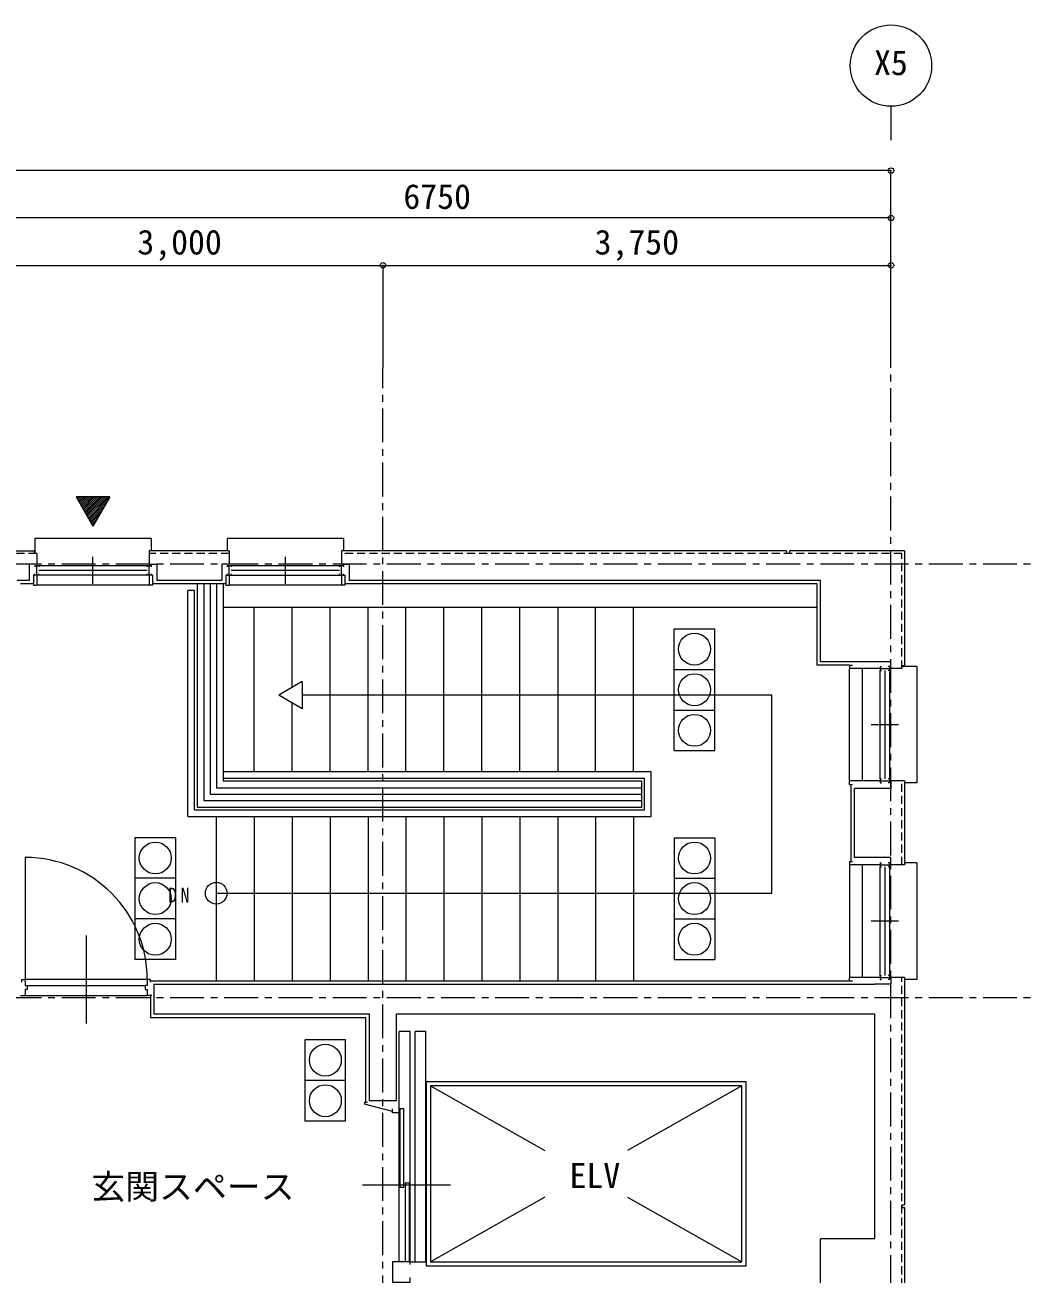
# Model space of a CAD drawing. Units: millimetres at full size, sheet at 1:50. Extents: x -18293 to 19316, y -13157 to 12422.
# Drawn here: x 2965 to 10361, y 2671 to 11892 of the extents above; entities that cross this region are included whole.
import ezdxf
from ezdxf.enums import TextEntityAlignment as Align

# ---------------------------------------------------------------- set-up
doc = ezdxf.new("R2010")
doc.units = ezdxf.units.MM
doc.header["$LTSCALE"] = 50
doc.header["$PDMODE"] = 32
doc.header["$PDSIZE"] = 40
doc.linetypes.add('CHAIN1', pattern=[8, 5, -1, 1, -1])
doc.linetypes.add('DASHED1', pattern=[1.8, 1.2, -0.6])
for name, color, linetype, lineweight in [('1-1_表（文字_固定）', 4, 'Continuous', 9), ('1-2', 3, 'Continuous', 18), ('1-3', 7, 'Continuous', 13), ('1-4', 4, 'Continuous', 9), ('1-6', 7, 'Continuous', 13), ('1-8', 4, 'Continuous', 9), ('6-6', 7, 'Continuous', 13)]:
    doc.layers.add(name, color=color, linetype=linetype, lineweight=lineweight)
doc.layers.add('1-5_建具姿図', color=3, linetype='Continuous')
doc.styles.add('ＭＳ ゴシック', font='')
doc.styles.get('ＭＳ ゴシック').set_extended_font_data('MS Gothic')

msp = doc.modelspace()

# ---------------------------------------------------------------- linework, layer by layer
at = {"layer": '1-1_表（文字_固定）', "linetype": 'CHAIN1'}
for p, q in [((5607.18, 2410.61), (5607.18, 9360.61)), ((9357.18, -8639.39), (9357.18, 9360.61)), ((13486.5, 7910.61), (-14692.82, 7910.61)), ((13486.5, 4710.61), (2607.18, 4710.61))]:
    msp.add_line(p, q, dxfattribs=at)
at = {"layer": '1-2'}
for p, q in [((2182.18, 8010.61), (3032.18, 8010.61)), ((3032.18, 8010.61), (3032.18, 7990.61)), ((3052.18, 7990.61), (3032.18, 7990.61)), ((3052.18, 7990.61), (3052.18, 7910.61)), ((3882.18, 8010.61), (3882.18, 7910.61)), ((4472.18, 8010.61), (3882.18, 8010.61)), ((4472.18, 8010.61), (4472.18, 7910.61)), ((8587.18, 8010.61), (5302.18, 8010.61)), ((5302.18, 8010.61), (5302.18, 7910.61)), ((8587.18, 8010.61), (8587.18, 7990.61)), ((8607.18, 7990.61), (8587.18, 7990.61)), ((9457.18, 8010.61), (8607.18, 8010.61)), ((8607.18, 8010.61), (8607.18, 7990.61)), ((9457.18, 8010.61), (9457.18, 7160.61)), ((3027.18, 7765.61), (2932.18, 7765.61)), ((4447.18, 7765.61), (3907.18, 7765.61)), ((8812.18, 7765.61), (5327.18, 7765.61)), ((8812.18, 7165.61), (8812.18, 7765.61)), ((8812.18, 7590.61), (4427.18, 7590.61)), ((4657.18, 6378.11), (4657.18, 7590.61)), ((4937.18, 7001.38), (4937.18, 7590.61)), ((5217.18, 6378.11), (5217.18, 7590.61)), ((5497.18, 6378.11), (5497.18, 7590.61)), ((5777.18, 6378.11), (5777.18, 7590.61)), ((6057.18, 6378.11), (6057.18, 7590.61)), ((6337.18, 6378.11), (6337.18, 7590.61)), ((6617.18, 6378.11), (6617.18, 7590.61)), ((6897.18, 7590.61), (6897.18, 6378.11)), ((7177.18, 6378.11), (7177.18, 7590.61)), ((7457.18, 6378.11), (7457.18, 7590.61)), ((9052.18, 7165.61), (8812.18, 7165.61)), ((9437.18, 7140.61), (9357.18, 7140.61)), ((9437.18, 7160.61), (9437.18, 7140.61)), ((9457.18, 7160.61), (9437.18, 7160.61)), ((4937.18, 6378.11), (4937.18, 6887.35)), ((9062.18, 5715.61), (9062.18, 6285.61)), ((9457.18, 6310.61), (9357.18, 6310.61)), ((9457.18, 6310.61), (9457.18, 5690.61)), ((4377.18, 6048.11), (4377.18, 4835.61)), ((4657.18, 6048.11), (4657.18, 4835.61)), ((4937.18, 6048.11), (4937.18, 4835.61)), ((5217.18, 6048.11), (5217.18, 4835.61)), ((5497.18, 6048.11), (5497.18, 4835.61)), ((5777.18, 6048.11), (5777.18, 4835.61)), ((6057.18, 6048.11), (6057.18, 4835.61)), ((6337.18, 6048.11), (6337.18, 4835.61)), ((6617.18, 6048.11), (6617.18, 4835.61)), ((6897.18, 6048.11), (6897.18, 4835.61)), ((7177.18, 6048.11), (7177.18, 4835.61)), ((7457.18, 6048.11), (7457.18, 4835.61)), ((9457.18, 5690.61), (9357.18, 5690.61)), ((3892.18, 4835.61), (9052.18, 4835.61)), ((9457.18, 4860.61), (9357.18, 4860.61)), ((9457.18, 4860.61), (9457.18, 3180.61)), ((3892.18, 4725.61), (3892.18, 4565.61)), ((3892.18, 4565.61), (5482.18, 4565.61)), ((5482.18, 3940.54), (5482.18, 4565.61)), ((5707.18, 4590.61), (9237.18, 4590.61)), ((5707.18, 3950.61), (5707.18, 4590.61)), ((9237.18, 2930.61), (9237.18, 4590.61)), ((5507.18, 3950.61), (5707.18, 3950.61)), ((9437.18, 3180.61), (9457.18, 3180.61)), ((9437.18, 3180.61), (9437.18, 3160.61)), ((9437.18, 3160.61), (9457.18, 3160.61)), ((9457.18, 3160.61), (9457.18, 2314.61)), ((9237.18, 2930.61), (8837.18, 2930.61)), ((8837.18, 2530.61), (8837.18, 2930.61))]:
    msp.add_line(p, q, dxfattribs=at)
at = {"layer": '1-3', "linetype": 'DASHED1'}
for p, q in [((3052.18, 7990.61), (-497.82, 7990.61)), ((4472.18, 7990.61), (3882.18, 7990.61)), ((9437.18, 7990.61), (5302.18, 7990.61)), ((9437.18, 7140.61), (9437.18, 7990.61)), ((9437.18, 5690.61), (9437.18, 6310.61)), ((9437.18, 2308.1), (9437.18, 4860.61))]:
    msp.add_line(p, q, dxfattribs=at)
at = {"layer": '1-3'}
for p, q in [((2997.18, 7910.61), (2997.18, 7790.61)), ((3052.18, 7910.61), (2997.18, 7910.61)), ((3882.18, 7910.61), (3937.18, 7910.61)), ((3937.18, 7910.61), (3937.18, 7790.61)), ((2997.18, 7790.61), (2907.18, 7790.61)), ((4417.18, 7790.61), (3937.18, 7790.61)), ((8837.18, 7790.61), (5357.18, 7790.61)), ((8837.18, 7190.61), (8837.18, 7790.61)), ((9237.18, 7190.61), (8837.18, 7190.61)), ((9357.18, 7190.61), (9237.18, 7190.61)), ((9357.18, 7140.61), (9357.18, 7190.61)), ((9357.18, 6310.61), (9357.18, 6255.61)), ((9087.18, 5745.61), (9087.18, 6255.61)), ((9357.18, 6255.61), (9087.18, 6255.61)), ((9357.18, 5745.61), (9087.18, 5745.61)), ((9357.18, 5690.61), (9357.18, 5745.61)), ((3917.18, 4810.61), (3917.18, 4590.61)), ((3917.18, 4810.61), (9237.18, 4810.61)), ((3917.18, 4590.61), (5507.18, 4590.61)), ((5507.18, 3950.61), (5507.18, 4590.61))]:
    msp.add_line(p, q, dxfattribs=at)
for points in [[(4472.18, 7910.61), (4417.18, 7910.61), (4417.18, 7790.61)], [(5302.18, 7910.61), (5357.18, 7910.61), (5357.18, 7790.61)], [(9357.18, 4860.61), (9357.18, 4810.61), (9237.18, 4810.61)]]:
    msp.add_lwpolyline(points, dxfattribs=at)
at = {"layer": '1-4'}
for p, q in [((3037.18, 8100.61), (3037.18, 7990.61)), ((3897.18, 8100.61), (3037.18, 8100.61)), ((3897.18, 8100.61), (3897.18, 8010.61)), ((5317.18, 8100.61), (5317.18, 8010.61)), ((3467.18, 7765.61), (3467.18, 7965.61)), ((4887.18, 7765.61), (4887.18, 7965.61)), ((3037.18, 7900.61), (3897.18, 7900.61)), ((3037.18, 7900.61), (3037.18, 7890.61)), ((3037.18, 7830.61), (3037.18, 7840.61)), ((3052.18, 7830.61), (3052.18, 7900.61)), ((3067.18, 7900.61), (3067.18, 7890.61)), ((3867.18, 7865.61), (3067.18, 7865.61)), ((3067.18, 7830.61), (3067.18, 7840.61)), ((3867.18, 7900.61), (3867.18, 7890.61)), ((3867.18, 7830.61), (3867.18, 7840.61)), ((3882.18, 7830.61), (3882.18, 7900.61)), ((3897.18, 7900.61), (3897.18, 7890.61)), ((3897.18, 7830.61), (3897.18, 7840.61)), ((4457.18, 7900.61), (5317.18, 7900.61)), ((4457.18, 7900.61), (4457.18, 7890.61)), ((4457.18, 7830.61), (4457.18, 7840.61)), ((4472.18, 7830.61), (4472.18, 7900.61)), ((4487.18, 7900.61), (4487.18, 7890.61)), ((5287.18, 7865.61), (4487.18, 7865.61)), ((4487.18, 7830.61), (4487.18, 7840.61)), ((5287.18, 7900.61), (5287.18, 7890.61)), ((5287.18, 7830.61), (5287.18, 7840.61)), ((5302.18, 7830.61), (5302.18, 7900.61)), ((5317.18, 7900.61), (5317.18, 7890.61)), ((5317.18, 7830.61), (5317.18, 7840.61)), ((3027.18, 7755.61), (3052.18, 7755.61)), ((3052.18, 7830.61), (3052.18, 7755.61)), ((3882.18, 7755.61), (3052.18, 7755.61)), ((3882.18, 7830.61), (3882.18, 7755.61)), ((3907.18, 7755.61), (3882.18, 7755.61)), ((3907.18, 7830.61), (3907.18, 7755.61)), ((4447.18, 7830.61), (5327.18, 7830.61)), ((4447.18, 7830.61), (4447.18, 7755.61)), ((4447.18, 7755.61), (4472.18, 7755.61)), ((4472.18, 7830.61), (4472.18, 7755.61)), ((5302.18, 7755.61), (4472.18, 7755.61)), ((5302.18, 7830.61), (5302.18, 7755.61)), ((5327.18, 7755.61), (5302.18, 7755.61)), ((5327.18, 7830.61), (5327.18, 7755.61)), ((4217.18, 7715.61), (4167.18, 7715.61)), ((2967.18, 5745.61), (2967.18, 4845.61)), ((3777.18, 5291.86), (3777.18, 4991.86)), ((3417.18, 5170.61), (3417.18, 4520.61)), ((3867.18, 4845.61), (2967.18, 4845.61)), ((2982.18, 4800.61), (3852.18, 4800.61)), ((3852.18, 4800.61), (3852.18, 4770.61)), ((3867.18, 4800.61), (3852.18, 4800.61)), ((3867.18, 4845.61), (3867.18, 4800.61)), ((3892.18, 4845.61), (3867.18, 4845.61)), ((3892.18, 4825.61), (3892.18, 4845.61)), ((2932.18, 4725.61), (2967.18, 4725.61)), ((2967.18, 4770.61), (2967.18, 4725.61)), ((2967.18, 4725.61), (3867.18, 4725.61)), ((3852.18, 4770.61), (3867.18, 4770.61)), ((3867.18, 4770.61), (3867.18, 4725.61)), ((3902.18, 4725.61), (3867.18, 4725.61))]:
    msp.add_line(p, q, dxfattribs=at)
for points in [[(5317.18, 8100.61), (4457.18, 8100.61), (4457.18, 8010.61)], [(3907.18, 7830.61), (3027.18, 7830.61), (3027.18, 7755.61)], [(2942.18, 4825.61), (2942.18, 4845.61), (2967.18, 4845.61), (2967.18, 4800.61), (2982.18, 4800.61), (2982.18, 4770.61), (2967.18, 4770.61)]]:
    msp.add_lwpolyline(points, dxfattribs=at)
msp.add_arc((2967.18, 4845.61), 900, 0, 90, dxfattribs=at)
at = {"layer": '1-6'}
for p, q in [((9357.18, 11291.72), (9357.18, 11041.72)), ((9357.18, 10817.18), (-4142.82, 10817.18)), ((9357.18, 9360.61), (9357.18, 10817.18)), ((9357.18, 10467.18), (2607.18, 10467.18)), ((5607.18, 10117.18), (5607.18, 9360.61))]:
    msp.add_line(p, q, dxfattribs=at)
msp.add_circle((9357.18, 11591.72), 300, dxfattribs=at)
at = {"layer": '1-6', "color": 2}
for p in [(9357.18, 10817.18), (9357.18, 10467.18), (5607.18, 10117.18), (9357.18, 10117.18)]:
    msp.add_point(p, dxfattribs=at)
at = {"layer": '1-8'}
for p, q in [((3592.18, 8408.43), (3342.18, 8408.43)), ((3342.18, 8408.43), (3467.18, 8191.92)), ((3349.66, 8408.43), (3344.92, 8403.69)), ((3363.8, 8408.43), (3350.09, 8394.72)), ((3377.94, 8408.43), (3355.27, 8385.76)), ((3392.08, 8408.43), (3360.44, 8376.79)), ((3406.23, 8408.43), (3365.62, 8367.83)), ((3420.37, 8408.43), (3370.8, 8358.86)), ((3434.51, 8408.43), (3375.97, 8349.89)), ((3448.65, 8408.43), (3381.15, 8340.93)), ((3462.79, 8408.43), (3386.33, 8331.96)), ((3476.94, 8408.43), (3391.5, 8323)), ((3491.08, 8408.43), (3396.68, 8314.03)), ((3505.22, 8408.43), (3401.86, 8305.07)), ((3519.36, 8408.43), (3407.03, 8296.1)), ((3533.5, 8408.43), (3412.21, 8287.13)), ((3547.65, 8408.43), (3417.38, 8278.17)), ((3561.79, 8408.43), (3422.56, 8269.2)), ((3575.93, 8408.43), (3427.74, 8260.24)), ((3590.07, 8408.43), (3432.91, 8251.27)), ((3592.18, 8408.43), (3467.18, 8191.92)), ((3575.74, 8379.95), (3438.09, 8242.31)), ((3556.42, 8346.49), (3443.27, 8233.34)), ((3537.1, 8313.03), (3448.44, 8224.37)), ((3517.78, 8279.57), (3453.62, 8215.41)), ((3498.46, 8246.11), (3458.8, 8206.44)), ((3479.14, 8212.65), (3463.97, 8197.48)), ((4237.18, 7765.61), (4237.18, 6118.11)), ((4284.68, 7765.61), (4284.68, 6165.61)), ((4332.18, 7765.61), (4332.18, 6213.11)), ((4379.68, 7765.61), (4379.68, 6260.61)), ((4427.18, 7765.61), (4427.18, 6308.11)), ((4167.18, 6048.11), (4167.18, 7715.61)), ((4217.18, 6098.11), (4217.18, 7715.61)), ((8057.18, 7134.36), (8057.18, 7434.36)), ((7757.18, 6834.36), (7757.18, 7134.36)), ((7757.18, 7134.36), (8057.18, 7134.36)), ((8057.18, 6834.36), (8057.18, 7134.36)), ((9052.18, 7165.61), (9072.18, 7165.61)), ((9052.18, 7165.61), (9052.18, 7140.61)), ((9052.18, 6310.61), (9052.18, 7140.61)), ((9277.18, 7140.61), (9052.18, 7140.61)), ((9144.68, 7140.61), (9144.68, 6310.61)), ((9277.18, 7155.61), (9287.18, 7155.61)), ((9277.18, 7155.61), (9277.18, 7125.61)), ((9277.18, 7140.61), (9347.18, 7140.61)), ((9277.18, 6325.61), (9277.18, 7125.61)), ((9277.18, 7125.61), (9287.18, 7125.61)), ((9312.18, 7125.61), (9312.18, 6325.61)), ((9347.18, 7155.61), (9337.18, 7155.61)), ((9347.18, 7125.61), (9347.18, 6325.61)), ((9547.18, 7155.61), (9437.18, 7155.61)), ((9547.18, 7155.61), (9547.18, 6295.61)), ((5011.63, 7044.36), (4838.43, 6944.36)), ((5011.63, 7044.36), (5011.63, 6844.36)), ((5011.63, 6844.36), (4838.43, 6944.36)), ((8477.18, 6944.36), (5011.63, 6944.36)), ((8477.18, 5481.86), (8477.18, 6944.36)), ((7757.18, 6834.36), (8057.18, 6834.36)), ((7757.18, 6534.36), (7757.18, 6834.36)), ((9412.18, 6725.61), (9212.18, 6725.61)), ((7587.18, 6378.11), (4427.18, 6378.11)), ((7587.18, 6048.11), (7587.18, 6378.11)), ((7537.18, 6328.11), (4427.18, 6328.11)), ((7517.18, 6308.11), (4427.18, 6308.11)), ((7537.18, 6098.11), (7537.18, 6328.11)), ((9277.18, 6310.61), (9052.18, 6310.61)), ((9052.18, 6285.61), (9052.18, 6310.61)), ((9052.18, 6285.61), (9072.18, 6285.61)), ((9277.18, 6325.61), (9287.18, 6325.61)), ((9277.18, 6325.61), (9277.18, 6295.61)), ((9277.18, 6310.61), (9347.18, 6310.61)), ((9277.18, 6295.61), (9287.18, 6295.61)), ((9347.18, 6325.61), (9337.18, 6325.61)), ((9547.18, 6295.61), (9457.18, 6295.61)), ((4332.18, 6213.11), (7517.18, 6213.11)), ((4379.68, 6260.61), (7517.18, 6260.61)), ((4217.18, 6098.11), (7537.18, 6098.11)), ((4284.68, 6165.61), (7517.18, 6165.61)), ((4167.18, 6048.11), (7587.18, 6048.11)), ((4077.18, 5891.86), (4077.18, 5591.86)), ((7757.18, 5891.86), (8057.18, 5891.86)), ((8057.18, 5891.86), (8057.18, 5591.86)), ((9052.18, 5715.61), (9072.18, 5715.61)), ((9052.18, 5715.61), (9052.18, 5690.61)), ((9052.18, 5690.61), (9052.18, 4860.61)), ((9277.18, 5690.61), (9052.18, 5690.61)), ((9144.68, 5690.61), (9144.68, 4860.61)), ((9277.18, 5705.61), (9287.18, 5705.61)), ((9277.18, 5705.61), (9277.18, 5675.61)), ((9277.18, 5690.61), (9347.18, 5690.61)), ((9277.18, 4875.61), (9277.18, 5675.61)), ((9277.18, 5675.61), (9287.18, 5675.61)), ((9312.18, 5675.61), (9312.18, 4875.61)), ((9347.18, 5705.61), (9337.18, 5705.61)), ((9347.18, 5675.61), (9347.18, 4875.61)), ((9547.18, 5705.61), (9457.18, 5705.61)), ((3777.18, 5591.86), (3777.18, 5291.86)), ((4077.18, 5591.86), (3777.18, 5591.86)), ((4077.18, 5591.86), (4077.18, 5291.86)), ((7757.18, 5591.86), (7757.18, 5291.86)), ((8057.18, 5591.86), (8057.18, 5291.86)), ((4377.18, 5481.86), (8477.18, 5481.86)), ((4077.18, 5291.86), (3777.18, 5291.86)), ((7757.18, 5291.86), (7757.18, 4991.86)), ((9412.18, 5275.61), (9212.18, 5275.61)), ((7757.18, 4991.86), (8057.18, 4991.86)), ((9052.18, 4835.61), (9052.18, 4860.61)), ((9277.18, 4860.61), (9052.18, 4860.61)), ((9052.18, 4835.61), (9072.18, 4835.61)), ((9277.18, 4875.61), (9287.18, 4875.61)), ((9277.18, 4875.61), (9277.18, 4845.61)), ((9277.18, 4860.61), (9347.18, 4860.61)), ((9277.18, 4845.61), (9287.18, 4845.61)), ((9347.18, 4875.61), (9337.18, 4875.61)), ((5807.18, 4460.61), (5727.18, 4460.61)), ((5727.18, 3910.61), (5727.18, 4460.61)), ((5807.18, 2760.61), (5807.18, 4460.61)), ((5844.8, 2760.61), (5844.8, 4460.61)), ((5032.18, 4099.97), (5032.18, 4399.97)), ((5332.18, 4399.97), (5032.18, 4399.97)), ((5332.18, 4099.97), (5332.18, 4399.97)), ((5332.18, 4099.97), (5032.18, 4099.97)), ((5032.18, 3799.97), (5032.18, 4099.97)), ((5332.18, 3799.97), (5332.18, 4099.97)), ((5957.18, 4060.61), (6801.26, 3583.52)), ((8257.18, 4060.61), (7413.09, 3583.52)), ((5472.18, 3940.54), (5472.18, 3925.54)), ((5472.18, 3940.54), (5492.18, 3940.54)), ((5677.18, 3870.61), (5472.18, 3925.54)), ((5727.18, 3860.61), (5727.18, 3910.61)), ((5332.18, 3799.97), (5032.18, 3799.97)), ((5456.33, 3329.18), (6106.33, 3329.18)), ((5772.18, 3340.61), (5772.18, 2760.61)), ((6801.26, 3237.7), (5957.18, 2760.61)), ((7413.09, 3237.7), (8257.18, 2760.61)), ((5807.18, 2760.61), (5927.18, 2760.61))]:
    msp.add_line(p, q, dxfattribs=at)
for points in [[(7757.18, 7134.36), (7757.18, 7434.36), (8057.18, 7434.36)], [(9347.18, 7155.61), (9347.18, 7125.61), (9337.18, 7125.61)], [(7757.18, 6534.36), (8057.18, 6534.36), (8057.18, 6834.36)], [(4237.18, 6118.11), (7517.18, 6118.11), (7517.18, 6308.11)], [(9347.18, 6325.61), (9347.18, 6295.61), (9337.18, 6295.61)], [(4077.18, 5891.86), (3777.18, 5891.86), (3777.18, 5591.86)], [(7757.18, 5891.86), (7757.18, 5591.86), (8057.18, 5591.86)], [(9347.18, 5705.61), (9347.18, 5675.61), (9337.18, 5675.61)], [(9547.18, 5705.61), (9547.18, 4845.61), (9457.18, 4845.61)], [(4077.18, 5291.86), (4077.18, 4991.86), (3777.18, 4991.86)], [(7757.18, 5291.86), (8057.18, 5291.86), (8057.18, 4991.86)], [(9347.18, 4875.61), (9347.18, 4845.61), (9337.18, 4845.61)], [(5924.8, 2760.61), (5924.8, 4460.61), (5844.8, 4460.61)], [(5727.18, 2760.61), (5727.18, 3860.61), (5677.18, 3860.61), (5677.18, 3890.61)], [(5802.18, 2760.61), (5802.18, 3340.61), (5772.18, 3340.61)], [(5807.18, 2740.61), (5807.18, 2760.61), (5677.18, 2760.61)], [(5677.18, 2760.61), (5677.18, 2610.61), (5807.18, 2610.61), (5807.18, 2645.61)]]:
    msp.add_lwpolyline(points, dxfattribs=at)
for points in [[(5927.18, 2730.61), (8287.18, 2730.61), (8287.18, 4090.61), (5927.18, 4090.61)], [(5957.18, 2760.61), (8257.18, 2760.61), (8257.18, 4060.61), (5957.18, 4060.61)], [(5732.18, 3890.61), (5732.18, 3310.61), (5762.18, 3310.61), (5762.18, 3890.61)]]:
    msp.add_lwpolyline(points, close=True, dxfattribs=at)
for centre, radius in [((7907.18, 7284.36), 118), ((7907.18, 6984.36), 118), ((7907.18, 6684.36), 118), ((3927.18, 5741.86), 118), ((7907.18, 5741.86), 118), ((3927.18, 5441.86), 118), ((4377.18, 5481.86), 80), ((7907.18, 5441.86), 118), ((3927.18, 5141.86), 118), ((7907.18, 5141.86), 118), ((5182.18, 4249.97), 118), ((5182.18, 3949.97), 118)]:
    msp.add_circle(centre, radius, dxfattribs=at)
at = {"layer": '6-6'}
for p, q in [((2607.18, 10117.18), (5607.18, 10117.18)), ((5607.18, 10117.18), (9357.18, 10117.18))]:
    msp.add_line(p, q, dxfattribs=at)

# ---------------------------------------------------------------- texts
at = {"layer": '1-5_建具姿図', "style": 'ＭＳ ゴシック'}
for s, p in [('玄関スペース', (3454.53, 3168.92)), ('ELV', (6984.55, 3251.29))]:
    msp.add_text(s, height=183.3, dxfattribs=at).set_placement(p, align=Align.BOTTOM_LEFT)
at = {"layer": '1-5_建具姿図', "insert": (4021.38, 5413.37), "char_height": 110, "attachment_point": 7, "style": 'ＭＳ ゴシック'}
msp.add_mtext('\\T1.36;\\W0.9;DN', dxfattribs=at)
at = {"layer": '1-6', "color": 3, "style": 'ＭＳ ゴシック'}
for s, p in [('X5', (9232.18, 11466.72)), ('6750', (5758.22, 10478.86)), ('3,000', (3794.68, 10142.18)), ('3,750', (7169.68, 10142.18))]:
    msp.add_text(s, height=183.3, dxfattribs=at).set_placement(p, align=Align.BOTTOM_LEFT)

doc.saveas('drawing.dxf')
